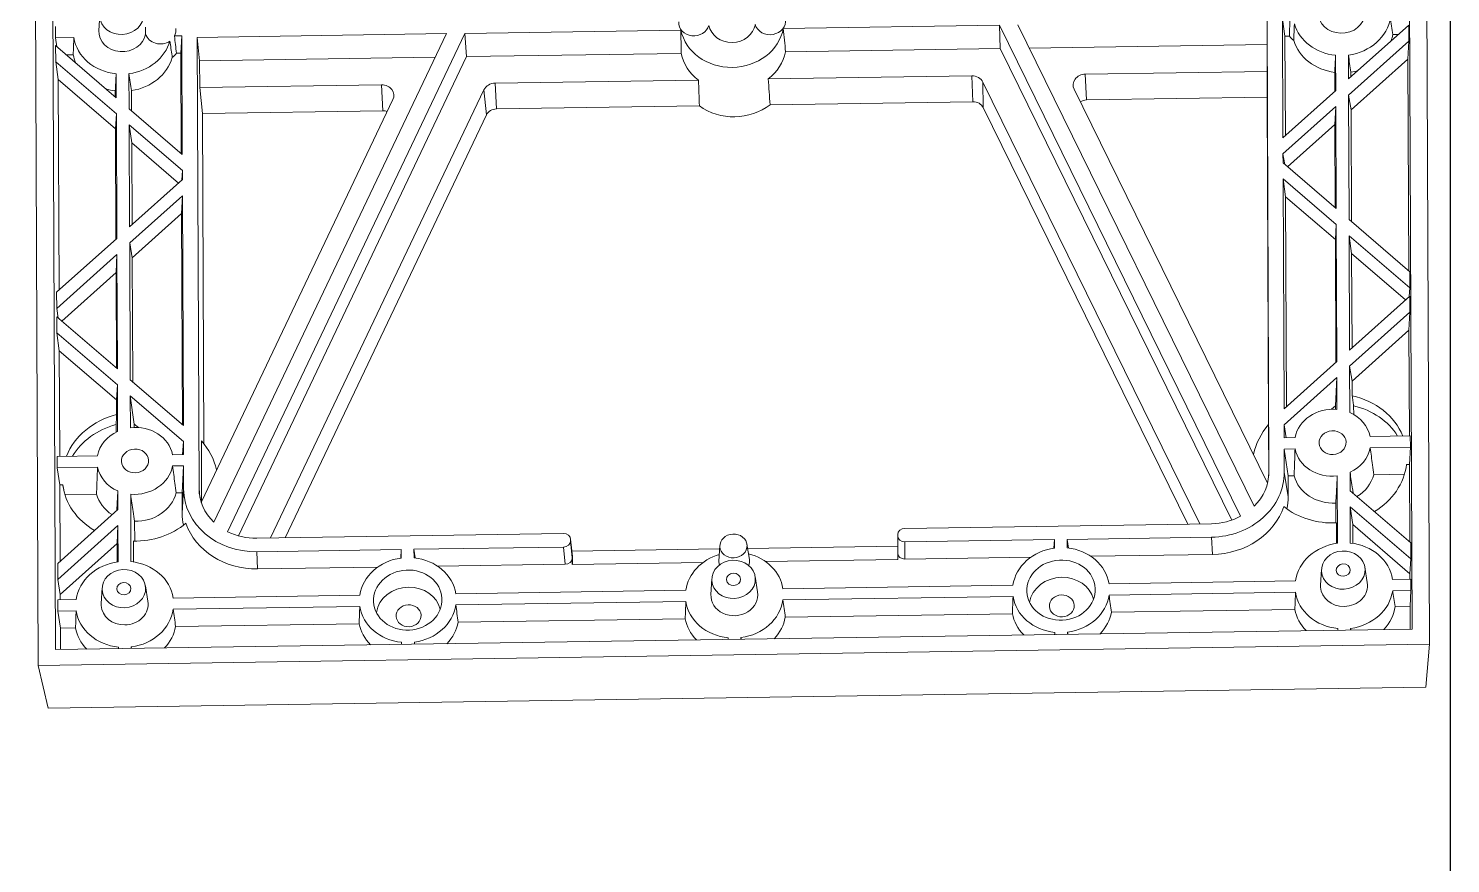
# Model space of a CAD drawing. Header units: millimetres. Extents: x 3042 to 4057, y 1987 to 3678.
# Drawn here: x 3527 to 3657.6, y 2143.7 to 2220.3 of the extents above; entities that cross this region are included whole.
import ezdxf

# ---------------------------------------------------------------- set-up
doc = ezdxf.new("R2010")
doc.units = ezdxf.units.MM
doc.layers.get('0').update_dxf_attribs({"linetype": 'CONTINUOUS'})
doc.layers.add('BORDER', color=6, linetype='CONTINUOUS')

msp = doc.modelspace()

# ---------------------------------------------------------------- linework, layer by layer
at = {"color": 7, "linetype": 'Continuous', "lineweight": 18}
for p, q in [((3654.798, 2388.064), (3655.693, 2163.837)), ((3527.934, 2161.895), (3527.04, 2386.122)), ((3653.202, 2386.616), (3654.085, 2165.237)), ((3529.53, 2163.344), (3528.647, 2384.722)), ((3533.597, 2221.597), (3533.516, 2220.159)), ((3642.185, 2221.195), (3642.228, 2210.312)), ((3642.185, 2221.195), (3642.418, 2219.616)), ((3529.529, 2220.514), (3529.533, 2219.482)), ((3567.116, 2219.885), (3545.327, 2174.165)), ((3567.116, 2219.885), (3586.956, 2220.187)), ((3567.275, 2217.751), (3567.116, 2219.885)), ((3596.353, 2220.329), (3616.192, 2220.631)), ((3616.192, 2220.631), (3638.344, 2175.579)), ((3616.251, 2218.496), (3616.192, 2220.631)), ((3639.599, 2176.501), (3617.888, 2220.657)), ((3640.768, 2218.869), (3640.772, 2221.005)), ((3640.772, 2221.005), (3640.937, 2179.614)), ((3648.246, 2215.699), (3653.777, 2220.65)), ((3653.783, 2219.176), (3653.777, 2220.65)), ((3531.212, 2219.508), (3529.533, 2219.482)), ((3529.533, 2219.482), (3529.655, 2218.66)), ((3529.536, 2218.762), (3535.106, 2213.979)), ((3529.536, 2218.762), (3529.542, 2217.287)), ((3541.122, 2219.659), (3540.449, 2219.648)), ((3541.041, 2218.075), (3541.122, 2219.659)), ((3541.166, 2208.776), (3541.122, 2219.659)), ((3542.537, 2219.511), (3565.42, 2219.859)), ((3542.702, 2178.12), (3542.537, 2219.511)), ((3542.537, 2219.511), (3542.758, 2217.379)), ((3544.064, 2175.048), (3565.42, 2219.859)), ((3640.768, 2218.869), (3618.931, 2218.537)), ((3640.778, 2216.396), (3640.768, 2218.869)), ((3642.838, 2219.623), (3642.418, 2219.616)), ((3642.455, 2210.515), (3642.418, 2219.616)), ((3653.783, 2219.176), (3648.252, 2214.224)), ((3652.798, 2219.774), (3652.307, 2219.767)), ((3653.702, 2217.528), (3653.783, 2219.176)), ((3535.112, 2212.504), (3529.542, 2217.287)), ((3529.542, 2217.287), (3529.776, 2215.644)), ((3531.152, 2217.925), (3530.522, 2217.915)), ((3541.041, 2218.075), (3540.622, 2218.069)), ((3541.041, 2218.075), (3541.078, 2208.851)), ((3564.395, 2217.708), (3542.758, 2217.379)), ((3542.758, 2217.379), (3542.768, 2214.906)), ((3567.275, 2217.751), (3546.321, 2173.785)), ((3586.963, 2218.051), (3567.275, 2217.751)), ((3616.251, 2218.496), (3596.563, 2218.197)), ((3637.527, 2175.226), (3616.251, 2218.496)), ((3647.061, 2217.874), (3647.074, 2214.65)), ((3648.246, 2215.699), (3648.237, 2217.892)), ((3648.484, 2212.857), (3653.702, 2217.528)), ((3653.702, 2217.528), (3653.78, 2198.092)), ((3535.106, 2213.979), (3535.097, 2216.172)), ((3536.273, 2216.19), (3536.286, 2212.966)), ((3594.976, 2215.7), (3613.651, 2215.984)), ((3640.778, 2216.396), (3624.077, 2216.142)), ((3640.778, 2216.396), (3640.774, 2214.025)), ((3646.987, 2214.572), (3646.98, 2216.309)), ((3648.47, 2216.332), (3648.472, 2215.901)), ((3529.776, 2215.644), (3535.03, 2211.132)), ((3529.853, 2196.331), (3529.776, 2215.644)), ((3559.469, 2215.16), (3542.768, 2214.906)), ((3543.01, 2212.539), (3542.768, 2214.906)), ((3549.269, 2173.589), (3568.863, 2214.703)), ((3569.894, 2215.318), (3588.57, 2215.602)), ((3614.687, 2215.399), (3634.607, 2174.886)), ((3623.049, 2214.757), (3640.818, 2178.619)), ((3642.228, 2210.312), (3647.074, 2214.65)), ((3535.018, 2214.054), (3535.016, 2214.607)), ((3536.507, 2214.63), (3536.514, 2212.77)), ((3542.919, 2176.903), (3560.508, 2213.806)), ((3595.14, 2213.332), (3613.77, 2213.615)), ((3640.774, 2214.025), (3624.196, 2213.773)), ((3640.774, 2214.025), (3640.894, 2183.977)), ((3648.297, 2202.8), (3648.252, 2214.224)), ((3648.252, 2214.224), (3648.484, 2212.857)), ((3535.03, 2211.132), (3535.112, 2212.504)), ((3535.157, 2201.08), (3535.112, 2212.504)), ((3536.286, 2212.966), (3541.166, 2208.776)), ((3559.588, 2212.791), (3543.01, 2212.539)), ((3543.131, 2182.249), (3543.01, 2212.539)), ((3550.607, 2173.609), (3569.095, 2212.402)), ((3570.013, 2212.95), (3588.643, 2213.233)), ((3614.693, 2213.095), (3633.488, 2174.869)), ((3647.08, 2213.175), (3642.234, 2208.838)), ((3646.999, 2211.527), (3647.08, 2213.175)), ((3647.08, 2213.175), (3647.117, 2203.813)), ((3648.484, 2212.857), (3648.525, 2202.604)), ((3535.071, 2201.002), (3535.03, 2211.132)), ((3536.292, 2211.491), (3536.526, 2209.848)), ((3541.172, 2207.301), (3536.292, 2211.491)), ((3536.292, 2211.491), (3536.33, 2202.129)), ((3642.659, 2207.641), (3646.999, 2211.527)), ((3647.029, 2203.888), (3646.999, 2211.527)), ((3536.526, 2209.848), (3540.827, 2206.155)), ((3536.526, 2209.848), (3536.556, 2202.332)), ((3642.4, 2207.863), (3642.234, 2208.838)), ((3642.234, 2208.838), (3642.238, 2208.003)), ((3541.172, 2207.301), (3541.119, 2206.416)), ((3541.175, 2206.466), (3541.172, 2207.301)), ((3642.238, 2208.003), (3647.117, 2203.813)), ((3536.33, 2202.129), (3541.175, 2206.466)), ((3642.477, 2204.885), (3642.244, 2206.528)), ((3647.123, 2202.339), (3642.244, 2206.528)), ((3642.244, 2206.528), (3642.328, 2185.442)), ((3541.181, 2204.992), (3536.335, 2200.654)), ((3541.181, 2204.992), (3541.1, 2203.344)), ((3541.265, 2183.905), (3541.181, 2204.992)), ((3642.477, 2204.885), (3647.041, 2200.966)), ((3642.554, 2185.644), (3642.477, 2204.885)), ((3536.568, 2199.287), (3541.1, 2203.344)), ((3541.1, 2203.344), (3541.177, 2183.981)), ((3647.041, 2200.966), (3647.123, 2202.339)), ((3647.123, 2202.339), (3647.173, 2189.779)), ((3648.297, 2202.8), (3653.867, 2198.017)), ((3529.626, 2196.128), (3535.157, 2201.08)), ((3536.335, 2200.654), (3536.385, 2188.095)), ((3536.335, 2200.654), (3536.568, 2199.287)), ((3647.086, 2189.702), (3647.041, 2200.966)), ((3648.345, 2190.829), (3648.303, 2201.325)), ((3648.303, 2201.325), (3648.537, 2199.682)), ((3653.873, 2196.543), (3648.303, 2201.325)), ((3535.163, 2199.605), (3529.632, 2194.654)), ((3535.083, 2197.957), (3535.163, 2199.605)), ((3535.205, 2189.109), (3535.163, 2199.605)), ((3536.568, 2199.287), (3536.613, 2187.9)), ((3648.537, 2199.682), (3653.487, 2195.431)), ((3648.537, 2199.682), (3648.571, 2191.031)), ((3530.098, 2193.494), (3535.083, 2197.957)), ((3535.118, 2189.184), (3535.083, 2197.957)), ((3653.873, 2196.543), (3653.867, 2198.017)), ((3653.825, 2195.734), (3653.873, 2196.543)), ((3529.626, 2196.128), (3529.632, 2194.654)), ((3648.345, 2190.829), (3653.876, 2195.78)), ((3653.882, 2194.305), (3653.876, 2195.78)), ((3529.632, 2194.654), (3529.784, 2193.764)), ((3529.635, 2193.891), (3529.641, 2192.417)), ((3529.635, 2193.891), (3535.205, 2189.109)), ((3653.882, 2194.305), (3648.351, 2189.354)), ((3653.801, 2192.657), (3653.882, 2194.305)), ((3648.583, 2187.986), (3653.801, 2192.657)), ((3653.801, 2192.657), (3653.84, 2182.955)), ((3529.641, 2192.417), (3529.875, 2190.773)), ((3535.211, 2187.634), (3529.641, 2192.417)), ((3529.875, 2190.773), (3535.129, 2186.261)), ((3529.913, 2181.071), (3529.875, 2190.773)), ((3642.328, 2185.442), (3647.173, 2189.779)), ((3648.368, 2185.091), (3648.351, 2189.354)), ((3648.583, 2187.986), (3648.351, 2189.354)), ((3535.211, 2187.634), (3535.129, 2186.261)), ((3535.228, 2183.371), (3535.211, 2187.634)), ((3536.385, 2188.095), (3541.265, 2183.905)), ((3647.179, 2188.305), (3642.334, 2183.967)), ((3647.052, 2185.723), (3647.179, 2188.305)), ((3647.179, 2188.305), (3647.191, 2185.386)), ((3648.583, 2187.986), (3648.589, 2186.634)), ((3535.135, 2184.91), (3535.129, 2186.261)), ((3536.391, 2186.621), (3536.757, 2184.046)), ((3536.391, 2186.621), (3536.403, 2183.701)), ((3541.271, 2182.431), (3536.391, 2186.621)), ((3646.69, 2185.398), (3647.052, 2185.723)), ((3647.052, 2185.723), (3647.054, 2185.395)), ((3648.721, 2185.715), (3648.724, 2184.913)), ((3535.092, 2183.304), (3535.089, 2183.988)), ((3536.757, 2184.046), (3536.759, 2183.728)), ((3536.757, 2184.046), (3537.136, 2183.721)), ((3640.925, 2179.282), (3640.906, 2183.991)), ((3642.334, 2183.967), (3642.338, 2182.781)), ((3642.535, 2182.784), (3642.334, 2183.967)), ((3541.271, 2182.431), (3541.2, 2181.243)), ((3541.275, 2181.244), (3541.271, 2182.431)), ((3542.917, 2182.502), (3542.939, 2176.944)), ((3643.34, 2182.796), (3642.338, 2182.781)), ((3653.927, 2182.957), (3650.238, 2182.901)), ((3653.931, 2181.925), (3653.927, 2182.957)), ((3529.686, 2181.068), (3533.376, 2181.124)), ((3529.686, 2181.068), (3529.691, 2180.037)), ((3540.274, 2181.229), (3541.275, 2181.244)), ((3642.342, 2181.749), (3643.344, 2181.764)), ((3642.708, 2179.276), (3642.342, 2181.749)), ((3642.342, 2181.749), (3642.351, 2179.635)), ((3650.242, 2181.869), (3653.931, 2181.925)), ((3653.85, 2180.342), (3653.931, 2181.925)), ((3533.38, 2180.093), (3529.691, 2180.037)), ((3529.691, 2180.037), (3529.924, 2178.458)), ((3541.28, 2180.213), (3540.278, 2180.198)), ((3541.153, 2177.732), (3541.28, 2180.213)), ((3541.288, 2178.099), (3541.28, 2180.213)), ((3648.397, 2177.929), (3648.39, 2179.623)), ((3653.388, 2179.439), (3650.564, 2179.396)), ((3653.85, 2180.342), (3653.579, 2180.338)), ((3653.85, 2180.342), (3653.879, 2173.222)), ((3530.195, 2178.462), (3529.924, 2178.458)), ((3529.952, 2171.46), (3529.924, 2178.458)), ((3642.708, 2179.276), (3643.262, 2179.285)), ((3642.708, 2179.276), (3642.716, 2177.378)), ((3647.215, 2179.292), (3647.24, 2173.101)), ((3533.297, 2177.613), (3530.393, 2177.569)), ((3535.257, 2176.209), (3535.25, 2177.903)), ((3536.427, 2177.608), (3536.452, 2171.417)), ((3541.153, 2177.732), (3540.599, 2177.724)), ((3541.16, 2175.834), (3541.153, 2177.732)), ((3542.919, 2176.903), (3542.92, 2176.822)), ((3647.095, 2174.976), (3647.088, 2176.794)), ((3648.397, 2177.929), (3653.966, 2173.147)), ((3529.726, 2171.258), (3535.257, 2176.209)), ((3648.416, 2173.119), (3648.402, 2176.455)), ((3653.972, 2171.672), (3648.402, 2176.455)), ((3648.402, 2176.455), (3648.636, 2174.811)), ((3535.263, 2174.735), (3529.731, 2169.783)), ((3535.182, 2173.087), (3535.263, 2174.735)), ((3535.276, 2171.399), (3535.263, 2174.735)), ((3536.793, 2175.117), (3536.8, 2173.297)), ((3635.674, 2174.902), (3607.508, 2174.474)), ((3647.152, 2173.089), (3647.145, 2174.978)), ((3648.636, 2174.811), (3648.643, 2173.091)), ((3648.636, 2174.811), (3653.891, 2170.3)), ((3529.964, 2168.416), (3535.182, 2173.087)), ((3535.189, 2171.387), (3535.182, 2173.087)), ((3536.672, 2173.299), (3536.679, 2171.389)), ((3576.168, 2173.997), (3548.002, 2173.569)), ((3576.998, 2171.878), (3576.817, 2173.491)), ((3576.82, 2173.337), (3576.82, 2173.438)), ((3590.525, 2172.898), (3590.444, 2171.46)), ((3593.242, 2171.607), (3593.011, 2173.029)), ((3606.86, 2173.894), (3606.857, 2172.278)), ((3606.858, 2172.212), (3606.861, 2173.794)), ((3606.861, 2173.794), (3606.86, 2173.894)), ((3621.245, 2173.443), (3607.512, 2173.234)), ((3621.245, 2173.443), (3621.205, 2172.656)), ((3621.248, 2172.662), (3621.245, 2173.443)), ((3635.679, 2173.662), (3622.421, 2173.461)), ((3622.421, 2173.461), (3622.424, 2172.68)), ((3622.539, 2172.667), (3622.421, 2173.461)), ((3653.972, 2171.672), (3653.966, 2173.147)), ((3561.264, 2172.531), (3548.007, 2172.329)), ((3561.264, 2172.531), (3561.224, 2171.744)), ((3561.264, 2172.531), (3561.268, 2171.75)), ((3576.173, 2172.758), (3562.441, 2172.549)), ((3562.558, 2171.755), (3562.441, 2172.549)), ((3562.444, 2171.768), (3562.441, 2172.549)), ((3590.509, 2172.6), (3576.94, 2172.393)), ((3576.975, 2171.758), (3576.977, 2171.152)), ((3577.001, 2171.825), (3577.003, 2171.152)), ((3606.858, 2172.848), (3593.074, 2172.639)), ((3594.73, 2171.422), (3606.861, 2171.606)), ((3606.857, 2172.278), (3606.859, 2171.606)), ((3606.858, 2172.212), (3606.861, 2171.606)), ((3607.51, 2171.652), (3619.088, 2171.828)), ((3624.591, 2171.912), (3635.755, 2172.081)), ((3653.891, 2170.3), (3653.972, 2171.672)), ((3529.726, 2171.258), (3529.731, 2169.783)), ((3548.083, 2170.749), (3559.108, 2170.916)), ((3564.61, 2171), (3576.328, 2171.178)), ((3576.977, 2171.152), (3588.969, 2171.334)), ((3645.771, 2170.705), (3645.689, 2169.267)), ((3649.978, 2169.492), (3649.747, 2170.913)), ((3653.891, 2170.3), (3653.892, 2169.807)), ((3529.731, 2169.783), (3529.964, 2168.416)), ((3533.807, 2169.003), (3533.726, 2167.565)), ((3538.015, 2167.789), (3537.783, 2169.211)), ((3589.789, 2169.854), (3589.707, 2168.416)), ((3593.996, 2168.641), (3593.765, 2170.062)), ((3596.319, 2168.932), (3596.315, 2168.958)), ((3617.44, 2169.253), (3596.319, 2168.932)), ((3643.381, 2169.647), (3626.259, 2169.387)), ((3652.301, 2169.783), (3652.297, 2169.809)), ((3653.98, 2169.808), (3652.301, 2169.783)), ((3653.984, 2168.777), (3653.98, 2169.808)), ((3531.418, 2167.945), (3529.739, 2167.919)), ((3529.739, 2167.919), (3529.743, 2166.888)), ((3529.966, 2167.923), (3529.964, 2168.416)), ((3540.338, 2168.081), (3540.333, 2168.107)), ((3557.459, 2168.341), (3540.337, 2168.081)), ((3566.279, 2168.475), (3566.276, 2168.495)), ((3587.399, 2168.796), (3566.279, 2168.475)), ((3566.283, 2167.444), (3587.403, 2167.765)), ((3596.323, 2167.9), (3617.444, 2168.221)), ((3626.264, 2168.355), (3643.385, 2168.616)), ((3652.305, 2168.751), (3653.984, 2168.777)), ((3653.902, 2167.331), (3653.984, 2168.777)), ((3529.743, 2166.888), (3531.422, 2166.914)), ((3529.976, 2165.31), (3529.743, 2166.888)), ((3540.342, 2167.049), (3557.463, 2167.31)), ((3617.385, 2166.638), (3596.535, 2166.321)), ((3643.326, 2167.033), (3626.475, 2166.777)), ((3653.902, 2167.331), (3652.539, 2167.311)), ((3653.902, 2167.331), (3653.911, 2165.235)), ((3654.085, 2165.237), (3529.53, 2163.344)), ((3531.362, 2165.331), (3529.976, 2165.31)), ((3529.984, 2163.351), (3529.976, 2165.31)), ((3557.404, 2165.727), (3540.553, 2165.47)), ((3587.344, 2166.182), (3566.495, 2165.865)), ((3647.271, 2165.28), (3647.271, 2165.134)), ((3648.447, 2165.151), (3648.447, 2165.297)), ((3655.693, 2163.837), (3527.934, 2161.895)), ((3561.298, 2164.017), (3561.299, 2163.827)), ((3562.475, 2163.845), (3562.475, 2164.034)), ((3591.289, 2164.283), (3591.289, 2164.428)), ((3592.465, 2164.446), (3592.466, 2164.3)), ((3621.28, 2164.738), (3621.279, 2164.928)), ((3622.455, 2164.946), (3622.456, 2164.756)), ((3655.359, 2159.91), (3655.693, 2163.837)), ((3535.308, 2163.432), (3535.307, 2163.577)), ((3536.483, 2163.595), (3536.484, 2163.449)), ((3528.858, 2157.987), (3527.934, 2161.895)), ((3655.359, 2159.91), (3528.858, 2157.987))]:
    msp.add_line(p, q, dxfattribs=at)
at = {"color": 7, "linetype": 'Continuous', "lineweight": 13}
for p, q in [((3613.77, 2213.615), (3613.651, 2215.984)), ((3624.196, 2213.773), (3624.077, 2216.142)), ((3559.588, 2212.791), (3559.469, 2215.16)), ((3569.095, 2212.402), (3568.863, 2214.703)), ((3569.894, 2215.318), (3570.013, 2212.95)), ((3614.687, 2215.399), (3614.693, 2213.095)), ((3642.716, 2177.378), (3642.351, 2179.635)), ((3541.16, 2175.834), (3541.288, 2178.099)), ((3542.79, 2177.294), (3542.702, 2178.12)), ((3577.001, 2171.825), (3576.82, 2173.438)), ((3576.82, 2173.337), (3576.975, 2171.758)), ((3607.512, 2173.234), (3607.51, 2171.652)), ((3635.755, 2172.081), (3635.679, 2173.662)), ((3548.083, 2170.749), (3548.007, 2172.329)), ((3576.328, 2171.178), (3576.173, 2172.758))]:
    msp.add_line(p, q, dxfattribs=at)
at = {"color": 7, "linetype": 'Continuous', "lineweight": 18}
for centre, major_axis in [((3535.594, 2221.534), (1.997, 0.105)), ((3646.791, 2182.333), (1.242, 0.065)), ((3536.827, 2180.661), (1.242, 0.065)), ((3591.774, 2172.859), (1.248, 0.065)), ((3591.786, 2169.791), (1.997, 0.105)), ((3621.852, 2168.804), (-3.142, -0.165)), ((3647.768, 2170.642), (1.997, 0.105)), ((3535.804, 2168.94), (1.997, 0.105)), ((3561.871, 2167.892), (-3.142, -0.165)), ((3591.786, 2169.791), (-0.646, -0.034)), ((3647.768, 2170.642), (-0.646, -0.034)), ((3535.804, 2168.94), (-0.646, -0.034)), ((3621.927, 2167.361), (-1.143, -0.06)), ((3561.947, 2166.449), (-1.143, -0.06))]:
    msp.add_ellipse(centre, major_axis=major_axis, ratio=0.876341, dxfattribs=at)
for centre, major_axis, ratio, start_param, end_param in [((3595.15, 2220.996), (-1.405, -0.074), 0.876341, 0.1939661, 3.2370063), ((3647.633, 2221.793), (-2.154, -0.113), 0.876341, 0.1109566, 3.2370219), ((3647.633, 2221.793), (4.494, 0.236), 0.876341, 4.8010843, 6.1096842), ((3535.67, 2220.091), (-2.154, -0.113), 0.876341, 6.1877411, 9.2290155), ((3539.169, 2220.145), (-1.405, -0.074), 0.876341, 2.6679203, 3.2370747), ((3588.153, 2220.889), (-1.405, -0.074), 0.876341, 6.1877617, 9.1460059), ((3591.652, 2220.942), (4.758, 0.249), 0.876341, 3.2638301, 6.076142), ((3591.652, 2220.942), (-2.154, -0.113), 0.876341, 0.1109566, 2.9458302), ((3647.633, 2221.793), (4.494, 0.236), 0.876341, 3.3493204, 4.5388878), ((3535.67, 2220.091), (4.494, 0.236), 0.876341, 3.2302879, 4.5388878), ((3535.67, 2220.091), (4.494, 0.236), 0.876341, 4.8010843, 5.9906517), ((3539.169, 2220.145), (-1.405, -0.074), 0.876341, 0.1939661, 2.1858484), ((3644.21, 2220.297), (1.562, 0.082), 0.876341, 3.5958722, 3.9774453), ((3647.709, 2220.35), (-4.651, -0.244), 0.876341, 0.2190988, 1.3676329), ((3647.709, 2220.35), (-4.651, -0.244), 0.876341, 2.7964803, 2.9384292), ((3535.745, 2218.648), (4.651, 0.244), 0.876341, 3.2599502, 3.4498205), ((3535.745, 2218.648), (4.651, 0.244), 0.876341, 4.8307465, 5.9792806), ((3539.244, 2218.701), (1.562, 0.082), 0.876341, 5.3625268, 5.7440999), ((3591.76, 2218.874), (4.87, 0.255), 0.876341, 3.2756071, 3.9532339), ((3591.76, 2218.874), (4.87, 0.255), 0.876341, 5.3867381, 6.064365), ((3613.655, 2214.999), (1.122, 0.059), 0.876341, 0.3590228, 1.5283934), ((3624.081, 2215.158), (-1.122, -0.059), 0.876341, 4.669986, 6.6422081), ((3647.709, 2220.35), (-4.651, -0.244), 0.876341, 1.6891539, 1.8311029), ((3535.745, 2218.648), (4.651, 0.244), 0.876341, 4.3193553, 4.5092255), ((3559.473, 2214.175), (-1.122, -0.059), 0.876341, 2.697764, 4.669986), ((3569.898, 2214.334), (1.122, 0.059), 0.876341, 1.5283934, 2.697764), ((3613.774, 2212.738), (0.999, 0.052), 0.876341, 0.3590228, 1.5283934), ((3624.2, 2212.897), (-0.999, -0.052), 0.876341, 4.669986, 5.2884934), ((3559.591, 2211.915), (-0.999, -0.052), 0.876341, 4.2548021, 4.669986), ((3570.017, 2212.073), (0.999, 0.052), 0.876341, 1.5283934, 2.697764), ((3591.879, 2216.613), (-4.993, -0.262), 0.876341, 0.8209102, 2.2358766), ((3646.867, 2180.889), (-6.744, -0.353), 0.876341, 3.4366488, 4.4085459), ((3536.902, 2179.218), (-6.744, -0.353), 0.876341, 4.9314262, 5.9033232), ((3646.791, 2182.333), (3.495, 0.183), 0.876341, 1.4104785, 2.9303157), ((3646.791, 2182.333), (3.495, 0.183), 0.876341, 0.126471, 1.0573832), ((3646.91, 2180.072), (6.655, 0.349), 0.876341, 0.4532364, 1.2494947), ((3536.945, 2178.4), (6.655, 0.349), 0.876341, 1.807292, 2.6035503), ((3536.827, 2180.661), (3.495, 0.183), 0.876341, 1.9994036, 2.9303157), ((3536.827, 2180.661), (3.495, 0.183), 0.876341, 0.126471, 1.6463083), ((3646.91, 2180.072), (7.527, 0.395), 0.876341, 2.446851, 2.9005043), ((3536.945, 2178.4), (7.527, 0.395), 0.876341, 0.1603029, 0.6099358), ((3646.791, 2182.333), (3.495, 0.183), 0.876341, 3.2680637, 4.7879009), ((3646.791, 2182.333), (3.495, 0.183), 0.876341, 5.1409962, 6.0719084), ((3536.827, 2180.661), (3.495, 0.183), 0.876341, 3.2680637, 4.1989758), ((3536.827, 2180.661), (3.495, 0.183), 0.876341, 4.5520711, 6.0719084), ((3635.655, 2179.533), (6.689, 0.351), 0.876341, 4.669986, 6.2407824), ((3635.655, 2179.533), (5.276, 0.277), 0.876341, 5.509672, 6.2407824), ((3646.91, 2180.072), (-3.741, -0.196), 0.876341, 2.1256382, 2.8745339), ((3646.867, 2180.889), (-6.744, -0.353), 0.876341, 2.1151197, 2.9885733), ((3536.902, 2179.218), (-6.744, -0.353), 0.876341, 0.0682135, 0.9267531), ((3547.984, 2178.201), (6.689, 0.351), 0.876341, 3.0991897, 4.669986), ((3547.984, 2178.201), (5.276, 0.277), 0.876341, 3.0991897, 3.8303), ((3646.91, 2180.072), (-3.741, -0.196), 0.876341, 0.1822529, 1.5725658), ((3536.945, 2178.4), (-3.741, -0.196), 0.876341, 0.1822529, 0.8892202), ((3536.945, 2178.4), (-3.741, -0.196), 0.876341, 1.484221, 2.8745339), ((3635.774, 2177.273), (-6.935, -0.363), 0.876341, 2.9130906, 3.0991897), ((3548.102, 2175.94), (6.935, 0.363), 0.876341, 3.0991897, 3.2769142), ((3635.655, 2179.533), (5.276, 0.277), 0.876341, 4.669986, 5.2005474), ((3635.731, 2178.09), (-6.846, -0.359), 0.876341, 1.5283934, 2.8090397), ((3646.867, 2180.889), (-6.744, -0.353), 0.876341, 0.7827593, 1.5660924), ((3536.902, 2179.218), (-6.744, -0.353), 0.876341, 1.4906944, 2.2740275), ((3548.059, 2176.757), (-6.846, -0.359), 0.876341, 0.2477471, 1.5283934), ((3607.51, 2173.904), (0.649, 0.032), 0.8763903, 1.5313384, 3.1014495), ((3547.984, 2178.201), (5.276, 0.277), 0.876341, 4.1394247, 4.669986), ((3576.17, 2173.427), (0.649, 0.036), 0.8762886, 6.2385249, 7.808636), ((3576.17, 2173.328), (0.649, 0.031), 0.877336, 4.6755816, 6.245008), ((3607.511, 2173.805), (0.649, 0.038), 0.8771308, 3.0943044, 4.6637307), ((3647.843, 2169.199), (-4.494, -0.236), 0.876341, 4.8010843, 6.1096842), ((3647.843, 2169.199), (-4.494, -0.236), 0.876341, 3.2302879, 4.5388878), ((3561.871, 2167.892), (4.444, 0.233), 0.876341, 1.660965, 2.9666181), ((3561.871, 2167.892), (4.444, 0.233), 0.876341, 0.0901687, 1.3958217), ((3576.325, 2171.749), (0.649, 0.031), 0.877336, 4.6755816, 6.245008), ((3591.861, 2168.348), (4.494, 0.236), 0.876341, 1.8371474, 2.9680915), ((3591.861, 2168.348), (4.494, 0.236), 0.876341, 0.0886953, 1.2332451), ((3591.849, 2171.416), (-1.405, -0.074), 0.876341, 2.7864427, 3.2370753), ((3607.508, 2172.223), (0.649, 0.038), 0.8771308, 3.0943044, 4.6637307), ((3621.852, 2168.804), (4.444, 0.233), 0.876341, 1.660965, 2.9666181), ((3621.852, 2168.804), (4.444, 0.233), 0.876341, 0.0901687, 1.3958217), ((3535.88, 2167.497), (-4.494, -0.236), 0.876341, 4.8010843, 6.1096842), ((3535.88, 2167.497), (-4.494, -0.236), 0.876341, 3.2302879, 4.5388878), ((3591.849, 2171.416), (-1.405, -0.074), 0.876341, 6.1877076, 6.4781181), ((3561.947, 2166.449), (2.985, 0.156), 0.876341, 1.5283934, 2.9627268), ((3561.947, 2166.449), (2.985, 0.156), 0.876341, 0.1788828, 1.5283934), ((3621.927, 2167.361), (2.985, 0.156), 0.876341, 1.5283934, 2.9627268), ((3621.927, 2167.361), (2.985, 0.156), 0.876341, 0.1788828, 1.5283934), ((3647.843, 2169.199), (-2.154, -0.113), 0.876341, 6.18767, 6.2831853), ((3647.843, 2169.199), (-2.154, -0.113), 0.876341, 0, 1.5283933), ((3647.843, 2169.199), (-2.154, -0.113), 0.876341, 1.5283932, 3.2371249), ((3535.88, 2167.497), (-2.154, -0.113), 0.876341, 1.5283932, 3.2371249), ((3591.861, 2168.348), (4.494, 0.236), 0.876341, 3.2302879, 4.5388878), ((3591.861, 2168.348), (-2.154, -0.113), 0.876341, 6.1877539, 9.520194), ((3591.861, 2168.348), (4.494, 0.236), 0.876341, 4.8010843, 6.1096842), ((3621.852, 2168.804), (4.444, 0.233), 0.876341, 3.2317614, 4.5374144), ((3621.852, 2168.804), (4.444, 0.233), 0.876341, 4.8025577, 6.1082107), ((3647.843, 2169.199), (-4.494, -0.236), 0.876341, 0.0886953, 1.3972952), ((3647.843, 2169.199), (-4.494, -0.236), 0.876341, 1.6594916, 2.9680915), ((3535.88, 2167.497), (-4.494, -0.236), 0.876341, 0.0886953, 1.3972952), ((3535.88, 2167.497), (-2.154, -0.113), 0.876341, 6.18767, 6.2831853), ((3535.88, 2167.497), (-2.154, -0.113), 0.876341, 0, 1.5283933), ((3535.88, 2167.497), (-4.494, -0.236), 0.876341, 1.6594916, 2.9680915), ((3561.871, 2167.892), (4.444, 0.233), 0.876341, 3.2317614, 4.5374144), ((3561.871, 2167.892), (4.444, 0.233), 0.876341, 4.8025577, 6.1082107), ((3621.927, 2167.361), (4.601, 0.241), 0.876341, 3.2617006, 3.8026394), ((3621.927, 2167.361), (4.601, 0.241), 0.876341, 5.5373328, 6.0782715), ((3647.919, 2167.756), (4.651, 0.244), 0.876341, 3.2599502, 3.7936056), ((3647.919, 2167.756), (4.651, 0.244), 0.876341, 5.5463554, 6.1141341), ((3535.955, 2166.054), (4.651, 0.244), 0.876341, 3.2599502, 3.7936056), ((3535.955, 2166.054), (4.651, 0.244), 0.876341, 5.5463667, 6.0800219), ((3561.947, 2166.449), (4.601, 0.241), 0.876341, 3.2617006, 3.8026394), ((3561.947, 2166.449), (4.601, 0.241), 0.876341, 5.5373328, 6.0782715), ((3591.937, 2166.905), (4.651, 0.244), 0.876341, 3.2599502, 3.7936056), ((3591.937, 2166.905), (4.651, 0.244), 0.876341, 5.5463667, 6.0800219)]:
    msp.add_ellipse(centre, major_axis=major_axis, ratio=ratio, start_param=start_param, end_param=end_param, dxfattribs=at)
for points, knots in [([(3642.859, 2221.205), (3642.851, 2220.736), (3642.845, 2220.267), (3642.839, 2219.739), (3642.839, 2219.681), (3642.838, 2219.623)], [0, 0, 0, 0, 0.8898064, 0.8898064, 1, 1, 1, 1]), ([(3537.802, 2219.835), (3537.798, 2219.918), (3537.793, 2220.004), (3537.785, 2220.189), (3537.779, 2220.307), (3537.778, 2220.44), (3537.779, 2220.456), (3537.779, 2220.468)], [0, 0, 0, 0, 0.4528637, 0.4528637, 0.9057275, 0.9057275, 1, 1, 1, 1]), ([(3586.956, 2220.187), (3586.957, 2219.83), (3586.958, 2219.473), (3586.961, 2218.761), (3586.962, 2218.406), (3586.963, 2218.051)], [0, 0, 0, 0, 0.5013119, 0.5013119, 1, 1, 1, 1]), ([(3643.216, 2219.227), (3643.237, 2219.729), (3643.257, 2220.232), (3643.278, 2220.74), (3643.279, 2220.746), (3643.279, 2220.751)], [0, 0, 0, 0, 0.9895878, 0.9895878, 1, 1, 1, 1]), ([(3540.032, 2219.181), (3540.096, 2218.73), (3540.16, 2218.279), (3540.231, 2217.772), (3540.239, 2217.717), (3540.247, 2217.661)], [0, 0, 0, 0, 0.8901365, 0.8901365, 1, 1, 1, 1]), ([(3540.622, 2218.069), (3540.566, 2218.59), (3540.509, 2219.111), (3540.45, 2219.637), (3540.449, 2219.643), (3540.449, 2219.648)], [0, 0, 0, 0, 0.989221, 0.989221, 1, 1, 1, 1]), ([(3648.589, 2186.634), (3648.611, 2186.481), (3648.633, 2186.327), (3648.677, 2186.02), (3648.699, 2185.868), (3648.721, 2185.715)], [0, 0, 0, 0, 0.5023311, 0.5023311, 1, 1, 1, 1]), ([(3643.344, 2181.764), (3643.325, 2181.237), (3643.307, 2180.709), (3643.28, 2179.883), (3643.271, 2179.584), (3643.262, 2179.285)], [0, 0, 0, 0, 0.6383097, 0.6383097, 1, 1, 1, 1]), ([(3650.564, 2179.396), (3650.525, 2179.694), (3650.487, 2179.992), (3650.381, 2180.817), (3650.312, 2181.343), (3650.242, 2181.869)], [0, 0, 0, 0, 0.3616903, 0.3616903, 1, 1, 1, 1]), ([(3533.297, 2177.613), (3533.306, 2177.912), (3533.316, 2178.211), (3533.343, 2179.038), (3533.361, 2179.565), (3533.38, 2180.093)], [0, 0, 0, 0, 0.3616903, 0.3616903, 1, 1, 1, 1]), ([(3540.278, 2180.198), (3540.348, 2179.671), (3540.416, 2179.145), (3540.523, 2178.32), (3540.561, 2178.022), (3540.599, 2177.724)], [0, 0, 0, 0, 0.6383097, 0.6383097, 1, 1, 1, 1]), ([(3648.687, 2177.68), (3648.666, 2177.819), (3648.644, 2177.959), (3648.545, 2178.606), (3648.467, 2179.114), (3648.39, 2179.623)], [0, 0, 0, 0, 0.2158892, 0.2158892, 1, 1, 1, 1]), ([(3647.215, 2179.292), (3647.188, 2178.759), (3647.161, 2178.226), (3647.119, 2177.394), (3647.103, 2177.094), (3647.088, 2176.794)], [0, 0, 0, 0, 0.6383247, 0.6383247, 1, 1, 1, 1]), ([(3535.25, 2177.903), (3535.223, 2177.393), (3535.196, 2176.883), (3535.164, 2176.289), (3535.16, 2176.204), (3535.155, 2176.118)], [0, 0, 0, 0, 0.8565671, 0.8565671, 1, 1, 1, 1]), ([(3536.793, 2175.117), (3536.749, 2175.416), (3536.705, 2175.716), (3536.583, 2176.545), (3536.505, 2177.076), (3536.427, 2177.608)], [0, 0, 0, 0, 0.3616753, 0.3616753, 1, 1, 1, 1]), ([(3617.444, 2168.221), (3617.434, 2167.959), (3617.424, 2167.697), (3617.404, 2167.169), (3617.394, 2166.904), (3617.385, 2166.638)], [0, 0, 0, 0, 0.4969633, 0.4969633, 1, 1, 1, 1]), ([(3626.475, 2166.777), (3626.44, 2167.041), (3626.405, 2167.306), (3626.334, 2167.832), (3626.299, 2168.094), (3626.264, 2168.355)], [0, 0, 0, 0, 0.5030372, 0.5030372, 1, 1, 1, 1]), ([(3557.404, 2165.727), (3557.414, 2165.992), (3557.423, 2166.257), (3557.443, 2166.785), (3557.453, 2167.047), (3557.463, 2167.31)], [0, 0, 0, 0, 0.5030371, 0.5030371, 1, 1, 1, 1]), ([(3566.283, 2167.444), (3566.318, 2167.182), (3566.354, 2166.921), (3566.424, 2166.394), (3566.459, 2166.129), (3566.495, 2165.865)], [0, 0, 0, 0, 0.4969629, 0.4969629, 1, 1, 1, 1])]:
    msp.add_open_spline(points, degree=3, knots=knots, dxfattribs=at)
for points in [[(3652.307, 2219.767), (3652.237, 2220.293), (3652.167, 2220.819), (3652.095, 2221.346)], [(3596.563, 2218.197), (3596.493, 2218.908), (3596.423, 2219.618), (3596.353, 2220.329)], [(3531.212, 2219.508), (3531.191, 2218.98), (3531.172, 2218.453), (3531.152, 2217.925)], [(3647.061, 2217.874), (3647.034, 2217.352), (3647.007, 2216.83), (3646.98, 2216.309)], [(3648.47, 2216.332), (3648.393, 2216.851), (3648.315, 2217.371), (3648.237, 2217.892)], [(3535.097, 2216.172), (3535.07, 2215.65), (3535.043, 2215.128), (3535.016, 2214.607)], [(3536.507, 2214.63), (3536.429, 2215.149), (3536.351, 2215.669), (3536.273, 2216.19)], [(3588.643, 2213.233), (3588.619, 2214.023), (3588.594, 2214.812), (3588.57, 2215.602)], [(3594.976, 2215.7), (3595.031, 2214.91), (3595.086, 2214.121), (3595.14, 2213.332)], [(3535.135, 2184.91), (3535.119, 2184.603), (3535.104, 2184.295), (3535.089, 2183.988)], [(3530.195, 2178.462), (3530.217, 2178.327), (3530.239, 2178.191), (3530.26, 2178.056)], [(3587.344, 2166.182), (3587.363, 2166.709), (3587.383, 2167.237), (3587.403, 2167.765)], [(3596.323, 2167.9), (3596.395, 2167.374), (3596.465, 2166.848), (3596.535, 2166.321)], [(3643.385, 2168.616), (3643.365, 2168.088), (3643.345, 2167.56), (3643.326, 2167.033)], [(3652.539, 2167.311), (3652.461, 2167.791), (3652.383, 2168.271), (3652.305, 2168.751)], [(3531.362, 2165.331), (3531.381, 2165.858), (3531.401, 2166.386), (3531.422, 2166.914)], [(3540.342, 2167.049), (3540.413, 2166.523), (3540.483, 2165.997), (3540.553, 2165.47)], [(3647.271, 2165.28), (3647.268, 2165.231), (3647.266, 2165.182), (3647.263, 2165.133)], [(3648.469, 2165.152), (3648.461, 2165.2), (3648.454, 2165.249), (3648.447, 2165.297)], [(3561.298, 2164.017), (3561.295, 2163.953), (3561.292, 2163.89), (3561.289, 2163.826)], [(3562.503, 2163.845), (3562.493, 2163.908), (3562.484, 2163.971), (3562.475, 2164.034)], [(3591.281, 2164.282), (3591.284, 2164.331), (3591.286, 2164.38), (3591.289, 2164.428)], [(3592.465, 2164.446), (3592.472, 2164.398), (3592.48, 2164.349), (3592.487, 2164.301)], [(3621.279, 2164.928), (3621.276, 2164.865), (3621.272, 2164.802), (3621.269, 2164.738)], [(3622.483, 2164.757), (3622.474, 2164.82), (3622.465, 2164.883), (3622.455, 2164.946)], [(3535.307, 2163.577), (3535.305, 2163.529), (3535.302, 2163.48), (3535.299, 2163.431)], [(3536.505, 2163.45), (3536.498, 2163.498), (3536.49, 2163.547), (3536.483, 2163.595)]]:
    msp.add_open_spline(points, degree=3, dxfattribs=at)
at = {"layer": 'BORDER'}
for q in [(3657.62, 2425.423), (3657.62, 2404.139), (3657.62, 2404.139), (3657.62, 2404.139)]:
    msp.add_line((3657.62, 1987.326), q, dxfattribs=at)

doc.saveas('drawing.dxf')
